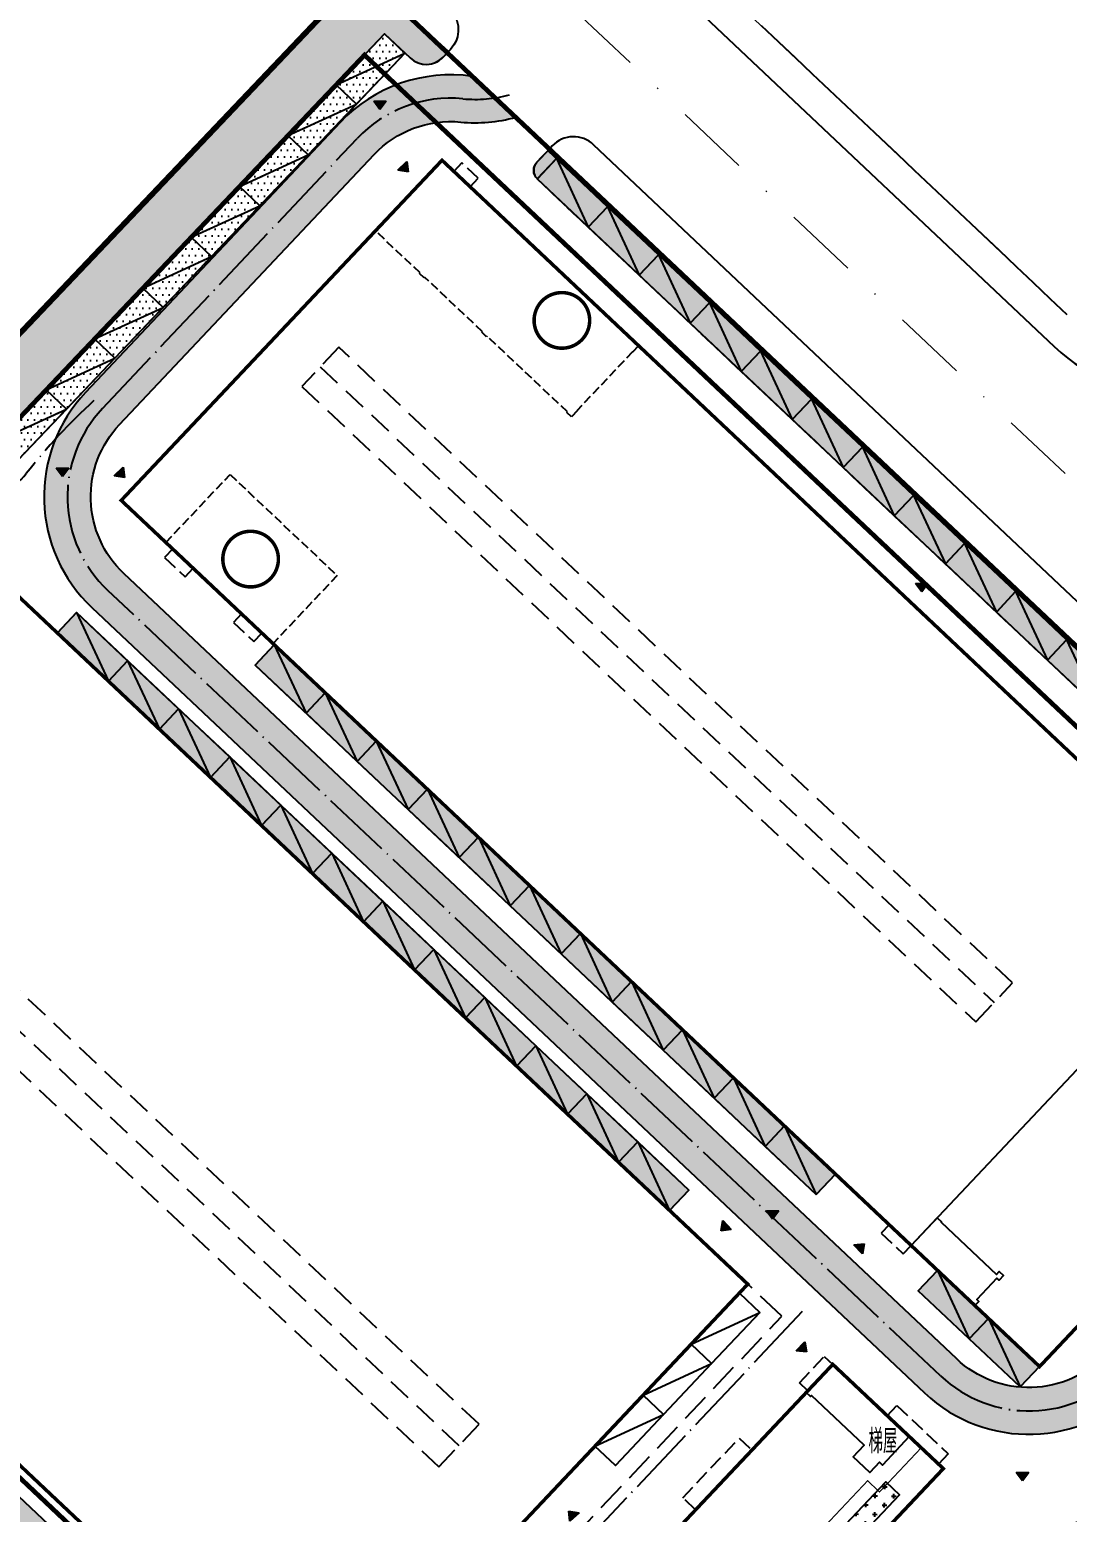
# Model space of a CAD drawing. Header units: millimetres. Extents: x 684647 to 685648, y 2545150 to 2545598.
# Drawn here: x 685316.7 to 685405.5, y 2545253.7 to 2545380.6 of the extents above; entities that cross this region are included whole.
import ezdxf

# ---------------------------------------------------------------- set-up
doc = ezdxf.new("R2010")
doc.units = ezdxf.units.MM
for name, pattern in [('$0$HIDDEN', [0.375, 0.25, -0.125]), ('DASH', [0.35, 0.25, -0.1]), ('DASHDOT', [25.399999999999995, 12.7, -6.349999999999997, 0, -6.349999999999997]), ('DASHED', [0.75, 0.5, -0.25]), ('DOTE', [2.4200000000000004, 2, -0.2, 0.02, -0.2])]:
    doc.linetypes.add(name, pattern=pattern)
for name, color, linetype in [('00用地界线', 1, 'Continuous'), ('1绿地填充', 116, 'Continuous'), ('A-DIM-SYMB', 3, 'Continuous'), ('AXIS', 6, 'Continuous'), ('k-绿地填充', 118, 'Continuous'), ('PLAN_道路', 40, 'Continuous'), ('PLAN_附属建筑', 160, 'Continuous'), ('PUB_DIM', 3, 'Continuous'), ('SZ-ShiPoXian', 1, 'Continuous'), ('XRoad', 5, 'Continuous'), ('建筑', 4, 'Continuous'), ('建筑物', 4, 'Continuous'), ('车位', 8, 'Continuous'), ('道路', 2, 'Continuous'), ('道路中心线', 1, 'DOTE')]:
    doc.layers.add(name, color=color, linetype=linetype)
doc.layers.add('JT-道路红线', color=7, linetype='Continuous', lineweight=5)
doc.styles.add('天正', font='simplex8.shx', dxfattribs={"width": 0.8, "bigfont": 'hztxt.shx'})
pattern_1 = [(0, (0, 0), (0.28125, 0.5625), [0, -0.5625])]
pattern_2 = [(358.83492, (0, 0), (0.8097252841745103, 0.7774465185261997), [0.396875, -1.190625]), (88.83492, (0.1943616296315499, -0.2024313210436276), (-0.7774465185261997, 0.8097252841745103), [0.396875, -1.190625])]

# ---------------------------------------------------------------- blocks, each defined once
blk = doc.blocks.new('JHRTYJF')
at = {"layer": '车位'}
blk.add_lwpolyline([(696832.7696694155, 2573175.729671441), (696826.7862608384, 2573175.795029064), (696826.8124098642, 2573178.188392429), (696832.7958184413, 2573178.123034807)], close=True, dxfattribs=at)
blk.add_lwpolyline([(696826.8124098642, 2573178.188392429), (696832.7696694155, 2573175.729671441)], dxfattribs=at)
blk = doc.blocks.new('111111')
at = {"layer": 'A-DIM-SYMB'}
h = blk.add_hatch(color=256, dxfattribs=at)
h.dxf.hatch_style = 1
h.paths.add_polyline_path([(691370.3767364135, 2579484.485152308), (691370.9326405585, 2579485.216934941), (691369.8208322685, 2579485.216934941)])
for p, q in [((691369.8208322685, 2579485.216934941), (691370.9326405585, 2579485.216934941)), ((691370.3767364135, 2579484.485152308), (691369.8208322685, 2579485.216934941)), ((691370.9326405585, 2579485.216934941), (691370.3767364135, 2579484.485152308))]:
    blk.add_line(p, q, dxfattribs=at)
blk = doc.blocks.new('REGERGEGWWWW')
at = {"layer": 'AXIS', "linetype": 'DASHDOT', "lineweight": 20, "ltscale": 0.5}
for p, q in [((687817.8794078314, 2545276.477655942), (687636.0677872066, 2545448.240326014)), ((687817.8794080894, 2545276.477655634), (687636.0677870483, 2545448.240326319))]:
    blk.add_line(p, q, dxfattribs=at)
at = {"layer": 'JT-道路红线', "linetype": 'ByBlock', "ltscale": 50}
blk.add_line((687800.7111594211, 2545278.940132484), (687629.2004595276, 2545440.971226307), dxfattribs=at)
at = {"layer": 'SZ-ShiPoXian', "color": 3}
for p, q in [((687661.2686261896, 2545410.675506423), (687659.8148062481, 2545412.048971958)), ((687662.7224461309, 2545409.302040887), (687661.2686261896, 2545410.675506423)), ((687690.9953009028, 2545410.105584942), (687689.5414809614, 2545411.479050478)), ((687690.9953009028, 2545410.105584942), (687689.5414809614, 2545411.479050478)), ((687664.1762660724, 2545407.92857535), (687662.7224461309, 2545409.302040887)), ((687692.4491208441, 2545408.732119406), (687690.9953009028, 2545410.105584942)), ((687665.6300860137, 2545406.555109815), (687664.1762660724, 2545407.92857535)), ((687693.9029407854, 2545407.358653871), (687692.4491208441, 2545408.732119406)), ((687695.3567607269, 2545405.985188335), (687693.9029407854, 2545407.358653871)), ((687667.0839059551, 2545405.181644279), (687665.6300860137, 2545406.555109815)), ((687696.8105806684, 2545404.611722799), (687695.3567607269, 2545405.985188335)), ((687668.5377258965, 2545403.808178743), (687667.0839059551, 2545405.181644279)), ((687698.2644006097, 2545403.238257263), (687696.8105806684, 2545404.611722799)), ((687669.9915458378, 2545402.434713208), (687668.5377258965, 2545403.808178743)), ((687699.7182205511, 2545401.864791727), (687698.2644006097, 2545403.238257263)), ((687671.4453657793, 2545401.061247672), (687669.9915458378, 2545402.434713208)), ((687701.1720404924, 2545400.491326192), (687699.7182205511, 2545401.864791727)), ((687672.8991857207, 2545399.687782136), (687671.4453657793, 2545401.061247672)), ((687702.6258604338, 2545399.117860656), (687701.1720404924, 2545400.491326192)), ((687674.3530056621, 2545398.3143166), (687672.8991857207, 2545399.687782136)), ((687704.079680375, 2545397.74439512), (687702.6258604338, 2545399.117860656)), ((687675.8068256035, 2545396.940851064), (687674.3530056621, 2545398.3143166)), ((687677.260645545, 2545395.567385528), (687675.8068256035, 2545396.940851064)), ((687705.5335003166, 2545396.370929584), (687704.079680375, 2545397.74439512)), ((687678.7144654862, 2545394.193919993), (687677.260645545, 2545395.567385528)), ((687706.9873202579, 2545394.997464048), (687705.5335003166, 2545396.370929584)), ((687680.1682854277, 2545392.820454457), (687678.7144654862, 2545394.193919993)), ((687708.4411401994, 2545393.623998513), (687706.9873202579, 2545394.997464048)), ((687681.622105369, 2545391.446988921), (687680.1682854277, 2545392.820454457)), ((687709.8949601407, 2545392.250532977), (687708.4411401994, 2545393.623998513)), ((687683.0759253104, 2545390.073523385), (687681.622105369, 2545391.446988921)), ((687711.3487800821, 2545390.877067441), (687709.8949601407, 2545392.250532977)), ((687712.8026000235, 2545389.503601905), (687711.3487800821, 2545390.877067441)), ((687684.5297452518, 2545388.700057849), (687683.0759253104, 2545390.073523385)), ((687714.2564199648, 2545388.13013637), (687712.8026000235, 2545389.503601905)), ((687685.9835651933, 2545387.326592314), (687684.5297452518, 2545388.700057849)), ((687715.7102399063, 2545386.756670834), (687714.2564199648, 2545388.13013637)), ((687687.4373851345, 2545385.953126778), (687685.9835651933, 2545387.326592314)), ((687688.8912050759, 2545384.579661242), (687687.4373851345, 2545385.953126778)), ((687690.3450250172, 2545383.206195706), (687688.8912050759, 2545384.579661242)), ((687691.7988449587, 2545381.83273017), (687690.3450250172, 2545383.206195706)), ((687693.2526649, 2545380.459264634), (687691.7988449587, 2545381.83273017)), ((687694.7064848415, 2545379.085799099), (687693.2526649, 2545380.459264634)), ((687696.1603047829, 2545377.712333563), (687694.7064848415, 2545379.085799099)), ((687697.6141247242, 2545376.338868027), (687696.1603047829, 2545377.712333563)), ((687699.0679446656, 2545374.965402491), (687697.6141247242, 2545376.338868027)), ((687700.5217646069, 2545373.591936956), (687699.0679446656, 2545374.965402491)), ((687701.9755845485, 2545372.21847142), (687700.5217646069, 2545373.591936956)), ((687703.4294044898, 2545370.845005884), (687701.9755845485, 2545372.21847142)), ((687704.8832244312, 2545369.471540348), (687703.4294044898, 2545370.845005884)), ((687706.3370443726, 2545368.098074813), (687704.8832244312, 2545369.471540348)), ((687707.7908643141, 2545366.724609277), (687706.3370443726, 2545368.098074813)), ((687709.2446842553, 2545365.351143741), (687707.7908643141, 2545366.724609277)), ((687710.6985041968, 2545363.977678205), (687709.2446842553, 2545365.351143741)), ((687712.1523241381, 2545362.60421267), (687710.6985041968, 2545363.977678205)), ((687713.6061440795, 2545361.230747134), (687712.1523241381, 2545362.60421267)), ((687715.0599640209, 2545359.857281598), (687713.6061440795, 2545361.230747134)), ((687716.5137839623, 2545358.483816062), (687715.0599640209, 2545359.857281598))]:
    blk.add_line(p, q, dxfattribs=at)
at = {"layer": 'XRoad'}
blk.add_line((687745.6796002163, 2545334.713167122), (687675.1834687379, 2545401.312891226), dxfattribs=at)
blk.add_line((687745.6796002163, 2545334.713167122), (687675.1834687379, 2545401.312891226), dxfattribs=at)
blk.add_line((687745.6796002163, 2545334.713167122), (687675.1834687379, 2545401.312891226), dxfattribs=at)
blk.add_line((687745.6796002163, 2545334.713167122), (687675.1834687379, 2545401.312891226), dxfattribs=at)
blk.add_lwpolyline([(687656.8212727786, 2545438.60763576), (687714.5809670229, 2545384.040390434)], dxfattribs=at)
for points in [[(687662.8259365545, 2545412.987407498), (687662.8259365545, 2545412.987407498, -0.4139688157758312), (687662.927813665, 2545409.454819928), (687662.6652481516, 2545409.176427372)], [(687675.1834687374, 2545401.312891225), (687675.1834687374, 2545401.312891225, 0.4144583513466391), (687671.6479277873, 2545401.210928941), (687671.3951099112, 2545400.942871595)]]:
    blk.add_lwpolyline(points, format="xyb", dxfattribs=at)
blk.add_arc((687724.8819585415, 2545394.944039994), 14.99999999987143, 226.6279676533593, 316.4476919811118, dxfattribs=at)

msp = doc.modelspace()

# ---------------------------------------------------------------- hatches: boundary and pattern name
at = {"layer": '1绿地填充', "linetype": 'Continuous'}
h = msp.add_hatch(dxfattribs=at)
h.set_pattern_fill('CROSS', color=256, scale=0.5, angle=-1.165079999999999)
h.set_pattern_definition(pattern_2)
edge = h.paths.add_edge_path()
edge.add_line((685339.69822731, 2545232.531495719), (685268.4049956714, 2545299.771923457))
edge.add_line((685268.4049956714, 2545299.771923457), (685312.6556541102, 2545346.690178726))
edge.add_line((685312.6556541102, 2545346.690178726), (685313.975243373, 2545345.435732816))
edge.add_line((685313.975243373, 2545345.435732816), (685347.0563629343, 2545380.234658715))
edge.add_line((685347.0563629343, 2545380.234658715), (685349.2444756055, 2545378.17093361))
edge.add_arc((685350.616729233, 2545379.625897521), 1.999999999873765, 226.675710782262, 316.4497892934749)
edge.add_line((685352.0662709496, 2545378.247917546), (685352.5047584671, 2545378.712058714))
edge.add_line((685352.5047584671, 2545378.712058714), (685346.2281562875, 2545384.443515019))
edge.add_line((685346.2281562875, 2545384.443515019), (685345.141, 2545385.477))
edge.add_line((685345.141, 2545385.477), (685263.2459999999, 2545299.329))
edge.add_line((685263.2459999999, 2545299.329), (685266.814, 2545296.149))
edge.add_line((685266.814, 2545296.149), (685337.0851056142, 2545229.7608725))
edge.add_line((685337.0851056142, 2545229.7608725), (685337.3021618448, 2545229.99101143))
edge.add_line((685337.3021618448, 2545229.99101143), (685339.69822731, 2545232.531495719))
h = msp.add_hatch(dxfattribs=at)
h.set_pattern_fill('松散材料', color=256, scale=0.3)
h.set_pattern_definition([(0, (2.536693702684715, -2.41146948095411), (0.28125, 0.5625), [0, -0.5625])])
h.paths.add_polyline_path([(685348.7862087077, 2545378.571153699), (685315.714689303, 2545343.782152503), (685313.9752433726, 2545345.435732816), (685347.0468496474, 2545380.224651431)])
h = msp.add_hatch(dxfattribs=at)
h.set_pattern_fill('CROSS', color=256, scale=0.5, angle=-1.165079999999999)
h.set_pattern_definition(pattern_2)
edge = h.paths.add_edge_path()
edge.add_line((685435.3279547241, 2545300.403620791), (685434.2743057294, 2545299.286464872))
edge.add_arc((685433.5468237739, 2545299.972591686), 1.000000000016758, 226.6757107962675, 316.6757107774096, ccw=False)
edge.add_line((685432.8606969605, 2545299.24510973), (685432.8435883165, 2545299.226957033))
edge.add_line((685432.8435883165, 2545299.226957033), (685429.9476615665, 2545301.957791179))
edge.add_line((685429.9476615665, 2545301.957791179), (685431.7343189148, 2545303.853479067))
edge.add_line((685431.7343189148, 2545303.853479067), (685435.3279547241, 2545300.403620791))
edge = h.paths.add_edge_path()
edge.add_arc((685360.8070926071, 2545368.565813259), 1.000000000030439, 136.675710739694, 226.6757608028766, ccw=False)
edge.add_line((685360.0796106523, 2545369.251940073), (685361.1456528287, 2545370.382236152))
edge.add_line((685361.1456528287, 2545370.382236152), (685361.8732318324, 2545369.696503874))
edge.add_line((685361.8732318324, 2545369.696503874), (685361.7504180404, 2545369.566270597))
edge.add_line((685361.7504180404, 2545369.566270597), (685360.1209664287, 2545367.838330705))
h = msp.add_hatch(dxfattribs=at)
h.set_pattern_fill('松散材料', color=256, scale=0.3)
h.set_pattern_definition(pattern_1)
h.paths.add_polyline_path([(685431.5942268138, 2545303.703879057), (685429.9476714401, 2545301.957792918), (685360.1041055163, 2545367.820450717), (685361.7504200581, 2545369.566268691), (685431.5939796045, 2545303.703616906)])
h = msp.add_hatch(dxfattribs=at)
h.set_pattern_fill('松散材料', color=256, scale=0.3)
h.set_pattern_definition(pattern_1)
h.paths.add_polyline_path([(685401.440234375, 2545264.4734034), (685392.7105206448, 2545272.706859392), (685394.3571742431, 2545274.452863953), (685403.0869355527, 2545266.219352036)])
h.paths.add_polyline_path([(685383.9806976512, 2545280.940407392), (685385.6273988291, 2545282.686356028), (685337.6134891931, 2545327.970736693), (685335.9668376142, 2545326.224730227)])
h.paths.add_polyline_path([(685371.43441009, 2545279.577272968), (685373.0811156284, 2545281.323217496), (685320.7023724027, 2545330.724399144), (685319.0556657098, 2545328.978444659)])
h = msp.add_hatch(dxfattribs=at)
h.set_pattern_fill('CROSS', color=256, scale=0.5, angle=-1.165079999999999)
h.set_pattern_definition(pattern_2)
h.paths.add_polyline_path([(685380.7063261152, 2545246.570667075), (685389.9346341188, 2545256.355195852), (685391.0986052472, 2545255.257392951), (685381.8702972436, 2545245.472864174)])
at = {"layer": 'PLAN_道路', "linetype": 'Continuous', "ltscale": 3}
h = msp.add_hatch(dxfattribs=at)
h.set_pattern_fill('松散材料', color=251, scale=0.2, style=0)
h.set_pattern_definition([(0, (281.5193831280339, -183.6361690876074), (0.1875, 0.375), [0, -0.375])])
edge = h.paths.add_edge_path()
edge.add_line((685324.3660334789, 2545346.80365313), (685346.1551244876, 2545369.905577265))
edge.add_arc((685352.7023606705, 2545363.730473615), 8.99990037296191, 84.50271853698757, 136.6754422665609, ccw=False)
edge.add_arc((685354.8098485103, 2545385.629197583), 12.99999999999339, 264.5030290606521, 285.4221859687673)
edge.add_line((685358.2669308775, 2545373.097295033), (685354.5556412027, 2545376.597592218))
edge.add_arc((685352.7023483181, 2545363.730506498), 12.99986882488834, 81.80384974333184, 136.6754147924693)
edge.add_line((685343.245224403, 2545372.650113928), (685321.4562759574, 2545349.548340946))
edge.add_arc((685330.9133710782, 2545340.6285118), 13.0000000045306, 136.6746168397116, 226.6757107645066)
edge.add_line((685321.9937224942, 2545331.171246378), (685393.2499119891, 2545263.965755046))
edge.add_arc((685402.1695605671, 2545273.423020468), 13.00000000016687, 226.6757107821347, 316.6279676509404)
edge.add_line((685411.6193901873, 2545264.495494486), (685440.7361850586, 2545295.315763304))
edge.add_line((685440.7361850586, 2545295.315763304), (685437.8008713475, 2545298.084983945))
edge.add_line((685437.8008713475, 2545298.084983945), (685408.7169156827, 2545267.247892502))
edge.add_arc((685402.1695631725, 2545273.423018015), 8.99999999979597, 226.6757107780101, 316.67584913372986, ccw=False)
edge.add_line((685395.9944218491, 2545266.875680416), (685324.7382297545, 2545334.081174207))
edge.add_arc((685330.9132412189, 2545340.628508007), 8.999908137147312, 136.6751259487023, 226.6762956080723, ccw=False)

# ---------------------------------------------------------------- linework, layer by layer
at = {"color": 1, "linetype": 'DOTE', "ltscale": 3, "const_width": 0.4}
msp.add_lwpolyline([(685466.457, 2545271.058), (685345.141, 2545385.477), (685263.2459999999, 2545299.329), (685266.814, 2545296.149), (685346.8580000001, 2545220.528), (685349.976, 2545222.002), (685354.3940000001, 2545224.113), (685356.666, 2545225.206), (685373.841, 2545233.744), (685397.746, 2545244.044)], close=True, dxfattribs=at)
for points in [[(685346.8580000001, 2545220.528), (685266.8127562399, 2545296.148919512), (685263.2447562398, 2545299.328919512), (685345.1397562398, 2545385.476919511), (685352.5035147069, 2545378.711978225), (685352.3798907899, 2545378.581121708), (685345.1482939817, 2545385.224648656), (685263.5032835258, 2545299.339620746), (685266.9344692824, 2545296.281557207), (685346.8922196485, 2545220.743295085)], [(685361.1456528286, 2545370.382236152), (685361.0221845394, 2545370.251256834), (685435.2358983757, 2545300.305946716), (685435.3593548818, 2545300.436937139), (685361.1456410455, 2545370.382247257)]]:
    msp.add_lwpolyline(points)
for points in [[(685348.7862087075, 2545378.571153699), (685347.0467586472, 2545380.22472967), (685342.9128228518, 2545375.876108864), (685344.6522687821, 2545374.22252855), (685348.7862087075, 2545378.571153699)], [(685344.6522687821, 2545374.22252855), (685342.9128187218, 2545375.87610452), (685338.7788829264, 2545371.527483714), (685340.5183288568, 2545369.8739034), (685344.6522687821, 2545374.22252855)], [(685340.5183288568, 2545369.8739034), (685338.7788787966, 2545371.527479371), (685334.6449430012, 2545367.178858565), (685336.3843889314, 2545365.525278251), (685340.5183288568, 2545369.8739034)], [(685364.4690926429, 2545363.703782235), (685360.1038571497, 2545367.820178606), (685361.7504200581, 2545369.566268691), (685366.1156555515, 2545365.44987232)], [(685336.3843889314, 2545365.525278251), (685334.6449388713, 2545367.178854221), (685330.5110030757, 2545362.830233415), (685332.2504490062, 2545361.176653101), (685336.3843889314, 2545365.525278251)], [(685368.8343324948, 2545359.587381754), (685364.4690970018, 2545363.703778125), (685366.1156599103, 2545365.44986821), (685370.4808954037, 2545361.333471839)], [(685332.2504490062, 2545361.176653101), (685330.5109989458, 2545362.830229072), (685326.3770631504, 2545358.481608265), (685328.1165090807, 2545356.828027952), (685332.2504490062, 2545361.176653101)], [(685373.1995723468, 2545355.470981272), (685368.8343368538, 2545359.587377644), (685370.4808997622, 2545361.333467729), (685374.8461352555, 2545357.217071358)], [(685328.1165090807, 2545356.828027952), (685326.3770590205, 2545358.481603922), (685322.243123225, 2545354.132983116), (685323.9825691554, 2545352.479402802), (685328.1165090807, 2545356.828027952)], [(685377.5648121987, 2545351.354580791), (685373.1995767057, 2545355.470977163), (685374.8461396144, 2545357.217067247), (685379.2113751075, 2545353.100670876)], [(685323.9825691554, 2545352.479402802), (685322.2431190951, 2545354.132978772), (685318.1091832997, 2545349.784357966), (685319.84862923, 2545348.130777652), (685323.9825691554, 2545352.479402802)], [(685381.9300520509, 2545347.23818031), (685377.5648165577, 2545351.354576681), (685379.2113794662, 2545353.100666766), (685383.5766149595, 2545348.984270396)], [(685386.29527292, 2545343.12179773), (685381.930037427, 2545347.2381941), (685383.5766003355, 2545348.984284185), (685387.9418358288, 2545344.867887814)], [(685390.6605127722, 2545339.005397248), (685386.295277279, 2545343.121793619), (685387.9418401875, 2545344.867883704), (685392.3070756808, 2545340.751487334)], [(685395.0257526241, 2545334.888996767), (685390.660517131, 2545339.005393138), (685392.3070800395, 2545340.751483223), (685396.6723155328, 2545336.635086852)], [(685399.3909924763, 2545330.772596286), (685395.0257569829, 2545334.888992657), (685396.6723198915, 2545336.635082742), (685401.0375553848, 2545332.518686371)], [(685403.7562323282, 2545326.656195805), (685399.3909968348, 2545330.772592176), (685401.0375597436, 2545332.518682261), (685405.4027952368, 2545328.40228589)], [(685323.4205574428, 2545324.861683778), (685319.0556657098, 2545328.978444659), (685320.7023744221, 2545330.72439724), (685325.0672661552, 2545326.607636359)], [(685408.1214721801, 2545322.539795323), (685403.756236687, 2545326.656191695), (685405.4027995956, 2545328.402281779), (685409.7680350888, 2545324.285885409)], [(685340.3317557168, 2545322.108039415), (685335.9668639838, 2545326.224800296), (685337.6135726961, 2545327.970752877), (685341.9784644292, 2545323.853991996)], [(685327.7854535345, 2545320.744918785), (685323.4205618014, 2545324.861679667), (685325.0672705139, 2545326.607632247), (685329.4321622468, 2545322.490871366)], [(685344.6966518085, 2545317.991274422), (685340.3317600752, 2545322.108035304), (685341.9784687877, 2545323.853987885), (685346.3433605206, 2545319.737227003)], [(685332.150349626, 2545316.628153793), (685327.785457893, 2545320.744914674), (685329.4321666054, 2545322.490867255), (685333.7970583385, 2545318.374106374)], [(685349.0615479, 2545313.874509429), (685344.6966561668, 2545317.991270311), (685346.3433648791, 2545319.737222892), (685350.7082566122, 2545315.620462011)], [(685336.5152457178, 2545312.5113888), (685332.1503539847, 2545316.628149682), (685333.797062697, 2545318.374102262), (685338.16195443, 2545314.257341381)], [(685353.4264439914, 2545309.757744437), (685349.0615522584, 2545313.874505319), (685350.7082609707, 2545315.620457899), (685355.0731527038, 2545311.503697018)], [(685340.8801418093, 2545308.394623808), (685336.5152500763, 2545312.51138469), (685338.1619587888, 2545314.25733727), (685342.5268505216, 2545310.140576389)], [(685357.791340083, 2545305.640979445), (685353.4264483498, 2545309.757740326), (685355.0731570623, 2545311.503692907), (685359.4380487952, 2545307.386932026)], [(685345.2450379009, 2545304.277858815), (685340.880146168, 2545308.394619697), (685342.5268548803, 2545310.140572278), (685346.8917466134, 2545306.023811396)], [(685362.1562361744, 2545301.524214452), (685357.7913444414, 2545305.640975334), (685359.4380531537, 2545307.386927915), (685363.8029448868, 2545303.270167033)], [(685349.6099339927, 2545300.161093823), (685345.2450422595, 2545304.277854704), (685346.891750972, 2545306.023807285), (685351.256642705, 2545301.907046404)], [(685366.521132266, 2545297.40744946), (685362.1562405328, 2545301.524210341), (685363.8029492453, 2545303.270162922), (685368.1678409782, 2545299.153402041)], [(685353.9748300842, 2545296.04432883), (685349.6099383512, 2545300.161089712), (685351.2566470637, 2545301.907042293), (685355.6215387967, 2545297.790281412)], [(685370.8860283575, 2545293.290684468), (685366.5211366244, 2545297.407445349), (685368.1678453367, 2545299.153397929), (685372.5327370698, 2545295.036637048)], [(685358.3397261759, 2545291.927563838), (685353.9748344428, 2545296.044324719), (685355.621543155, 2545297.7902773), (685359.9864348883, 2545293.673516419)], [(685375.2509054682, 2545289.173937376), (685370.8860137351, 2545293.290698258), (685372.5327224474, 2545295.036650839), (685376.8976141805, 2545290.919889958)], [(685362.7046222675, 2545287.810798845), (685358.3397305346, 2545291.927559727), (685359.9864392468, 2545293.673512308), (685364.3513309798, 2545289.556751427)], [(685379.6158015596, 2545285.057172384), (685375.2509098267, 2545289.173933266), (685376.8976185389, 2545290.919885847), (685381.2625102719, 2545286.803124966)], [(685367.0695183591, 2545283.694033853), (685362.7046266261, 2545287.810794734), (685364.3513353384, 2545289.556747315), (685368.7162270715, 2545285.439986434)], [(685383.9806976512, 2545280.940407392), (685379.6158059181, 2545285.057168273), (685381.2625146304, 2545286.803120854), (685385.6274063635, 2545282.686359973)], [(685371.4344144508, 2545279.577268861), (685367.0695227177, 2545283.694029742), (685368.7162314301, 2545285.439982323), (685373.0811231631, 2545281.323221442)], [(685397.0753572638, 2545268.590150492), (685392.7104655307, 2545272.706911373), (685394.3571742431, 2545274.452863953), (685398.7220659762, 2545270.336103072)], [(685379.1460893145, 2545270.859115727), (685375.0293284324, 2545266.494223994), (685373.2833758518, 2545268.140932706), (685377.4001367333, 2545272.50582444)], [(685401.440234375, 2545264.4734034), (685397.0753426421, 2545268.590164282), (685398.7220513544, 2545270.336116863), (685403.0869430875, 2545266.219355982)], [(685375.0293284324, 2545266.494223994), (685370.9125675504, 2545262.129332261), (685369.1666149697, 2545263.776040973), (685373.2833758511, 2545268.140932707)], [(685370.9125675504, 2545262.129332261), (685366.7958066683, 2545257.764440528), (685365.0498540876, 2545259.41114924), (685369.166614969, 2545263.776040974)]]:
    msp.add_lwpolyline(points, close=True)
at = {"color": 251, "linetype": 'DASH', "ltscale": 3}
for points in [[(685351.9639569056, 2545369.420326132), (685368.7868754225, 2545353.553535731), (685368.2722768144, 2545353.007927564), (685368.2540898761, 2545353.02508085), (685363.5369359734, 2545348.023672643), (685363.5551229124, 2545348.006519356), (685363.0405243048, 2545347.460911187), (685362.640411648, 2545347.8382835), (685362.691871509, 2545347.892844317), (685355.817208591, 2545354.376786772), (685355.7657487299, 2545354.322225955), (685355.365636073, 2545354.699598267), (685355.417095934, 2545354.754159084), (685350.4884354826, 2545359.40269984), (685350.4369756215, 2545359.348139022), (685350.0368629647, 2545359.725511334), (685350.0883228257, 2545359.780072151), (685346.2690656488, 2545363.382262404)], [(685337.5044372634, 2545328.073684286), (685328.3381646241, 2545336.718882138), (685333.8271791333, 2545342.538737782), (685342.9934517724, 2545333.893539931)]]:
    msp.add_lwpolyline(points, close=True, dxfattribs=at)
at = {"const_width": 0.3}
for points in [[(685364.5967490562, 2545355.719957126, 1), (685359.8397255611, 2545355.719957126, 1), (685364.5967490562, 2545355.719957126, 1)], [(685337.965826514, 2545335.299505801, 1), (685333.2088030189, 2545335.299505801, 1), (685337.965826514, 2545335.299505801, 1)]]:
    msp.add_lwpolyline(points, format="xyb", dxfattribs=at)
at = {"color": 2, "linetype": '$0$HIDDEN', "ltscale": 8}
for points in [[(685397.6263155435, 2545295.700052755), (685400.7824988865, 2545299.04646975), (685343.1295539825, 2545353.422019805), (685339.9733706395, 2545350.075602811)], [(685299.1115147439, 2545314.111019882), (685295.680880676, 2545310.473610105), (685351.6969912509, 2545257.641845455), (685355.1276253188, 2545261.279255232)]]:
    msp.add_lwpolyline(points, close=True, dxfattribs=at)
for points in [[(685341.551462311, 2545351.748811308), (685399.204407215, 2545297.373261253)], [(685297.39619771, 2545312.292314994), (685353.4123082848, 2545259.460550344)]]:
    msp.add_lwpolyline(points, dxfattribs=at)
at = {"layer": '00用地界线', "color": 6, "linetype": 'DASHED', "ltscale": 5, "const_width": 0.4}
msp.add_lwpolyline([(685457.2932411178, 2545272.82777813), (685345.3334696215, 2545378.422465514), (685270.4210884607, 2545299.619708176), (685347.8089279587, 2545226.508096928), (685347.8296945231, 2545226.517914092), (685352.2323768849, 2545228.621595049), (685354.4692448744, 2545229.697693953), (685371.7373093847, 2545238.281957988), (685395.8415168007, 2545248.667790926)], close=True, dxfattribs=at)
at = {"layer": '1绿地填充', "linetype": 'Continuous'}
for points in [[(685339.69822731, 2545232.531495719), (685268.4049956714, 2545299.771923457), (685312.6556541102, 2545346.690178726), (685313.975243373, 2545345.435732816), (685347.0563629343, 2545380.234658715), (685347.0563629343, 2545380.234658715), (685349.2444756055, 2545378.17093361, 0.413059133787055), (685352.0662709496, 2545378.247917546), (685352.5047584671, 2545378.712058714), (685346.2281562875, 2545384.443515019), (685345.141, 2545385.477), (685263.2459999999, 2545299.329), (685263.2459999999, 2545299.329), (685266.814, 2545296.149), (685337.0851056142, 2545229.7608725), (685337.3021618448, 2545229.99101143), (685337.3021618448, 2545229.99101143), (685337.3021618448, 2545229.99101143)], [(685360.1209664287, 2545367.838330705, -0.4142138182880156), (685360.0796106523, 2545369.251940073), (685361.1456528287, 2545370.382236152), (685361.8732318324, 2545369.696503874), (685361.7504180404, 2545369.566270597)]]:
    msp.add_lwpolyline(points, format="xyb", close=True, dxfattribs=at)
msp.add_lwpolyline([(685380.7063261152, 2545246.570667075), (685389.9346341188, 2545256.355195852), (685391.0986052472, 2545255.257392951), (685381.8702972436, 2545245.472864174)], close=True, dxfattribs=at)
at = {"layer": 'JT-道路红线', "ltscale": 50}
msp.add_lwpolyline([(685401.8304792418, 2545359.62635441), (685317.5381919593, 2545439.259703919)], dxfattribs=at)
at = {"layer": 'JT-道路红线'}
msp.add_lwpolyline([(685561.5640200252, 2545191.378431659, -1.22368550793e-05), (685525.5532505976, 2545185.035750697, -0.0001088083820815)], format="xyb", dxfattribs=at)
at = {"layer": 'k-绿地填充', "color": 81, "flags": 128}
for points in [[(685348.7862087077, 2545378.571153699), (685315.714689303, 2545343.782152503), (685313.9752433726, 2545345.435732816), (685347.0468496474, 2545380.224651431)], [(685431.5942268138, 2545303.703879057), (685429.9476714401, 2545301.957792918), (685360.1041055163, 2545367.820450717), (685361.7504200581, 2545369.566268691), (685431.5939796045, 2545303.703616906)], [(685371.43441009, 2545279.577272968), (685373.0811156284, 2545281.323217496), (685320.7023724027, 2545330.724399144), (685319.0556657098, 2545328.978444659), (685371.4344045758, 2545279.577267122)], [(685383.9806976512, 2545280.940407392), (685385.6273988291, 2545282.686356028), (685337.6134891931, 2545327.970736693), (685335.9668376142, 2545326.224730227)], [(685401.440234375, 2545264.4734034), (685392.7105206448, 2545272.706859392), (685394.3571742431, 2545274.452863953), (685403.0869355527, 2545266.219352036)]]:
    msp.add_lwpolyline(points, close=True, dxfattribs=at)
at = {"layer": 'PLAN_道路', "linetype": 'Continuous'}
msp.add_lwpolyline([(685324.3660334789, 2545346.80365313), (685346.1551244876, 2545369.905577265, -0.231662148471927), (685353.5645378373, 2545372.68898115, 0.0915313803440746), (685358.2669308775, 2545373.097295033), (685354.5556412027, 2545376.597592218, 0.2441045659668169), (685343.245224403, 2545372.650113928), (685321.4562759574, 2545349.548340946, 0.4142191544745625), (685321.9937224942, 2545331.171246378), (685393.2499119891, 2545263.965755046, 0.4139695228770031), (685411.6193901873, 2545264.495494486), (685440.7361850586, 2545295.315763304), (685437.8008713475, 2545298.084983945), (685408.7169156827, 2545267.247892502, -0.4142142696238898), (685395.9944218491, 2545266.875680416), (685324.7382297545, 2545334.081174207, -0.4142195416219512), (685324.3660334792, 2545346.80365313)], format="xyb", close=True, dxfattribs=at)
at = {"layer": 'PLAN_附属建筑', "linetype": 'Continuous'}
for points in [[(685392.1019580252, 2545276.579866923), (685419.547030569, 2545305.679145141), (685430.531259205, 2545295.317836223), (685403.0869355529, 2545266.219352036)], [(685392.1019580232, 2545276.579866921), (685394.3318701691, 2545278.944183278), (685394.6956111467, 2545278.601119871), (685394.661304806, 2545278.564745773), (685399.3899375167, 2545274.104921484), (685399.6300819017, 2545274.359540168), (685399.9938228795, 2545274.016476762), (685399.6164531318, 2545273.616361686), (685399.4345826432, 2545273.787893389), (685397.7192656081, 2545271.969188501), (685397.9011360978, 2545271.797656798), (685397.5580726899, 2545271.433915818)], [(685383.1319299445, 2545264.008526637), (685385.3961484297, 2545266.40921709), (685391.9434860353, 2545260.234075774), (685389.6449612034, 2545257.797011216), (685389.390342519, 2545258.037155601), (685388.5669903426, 2545257.164177254), (685387.1484005296, 2545258.502124541), (685388.0746717281, 2545259.484225181), (685383.5642836038, 2545263.738211426), (685383.4956709224, 2545263.66546323), (685383.1319299445, 2545264.008526637)]]:
    msp.add_lwpolyline(points, close=True, dxfattribs=at)
at = {"layer": '建筑', "const_width": 0.3}
for points in [[(685351.9639569056, 2545369.420326132), (685430.5320080989, 2545295.318630256), (685403.0869355527, 2545266.219352036), (685324.518884359, 2545340.321047912)], [(685272.6871771202, 2545298.482380114), (685341.0704809369, 2545233.986459629), (685378.1213288748, 2545273.270485227), (685309.7380250581, 2545337.766405711)]]:
    msp.add_lwpolyline(points, close=True, dxfattribs=at)
msp.add_lwpolyline([(685385.3961484297, 2545266.40921709), (685394.8534138513, 2545257.489568513), (685381.9199234141, 2545243.776533651), (685379.009995592, 2545246.521040905), (685375.5793615239, 2545242.883631128), (685375.724857915, 2545242.746405765), (685375.381794508, 2545242.382664788), (685375.2362981169, 2545242.51989015), (685373.2808366979, 2545240.446566577), (685373.4263330891, 2545240.309341214), (685373.0832696825, 2545239.945600236), (685372.9377732913, 2545240.082825599), (685372.9287594858, 2545240.093020562, -0.3879024034921861), (685368.4787023974, 2545240.164598217), (685364.3320552506, 2545244.075521056)], format="xyb", close=True, dxfattribs=at)
at = {"layer": '建筑'}
msp.add_lwpolyline([(685379.0099955926, 2545246.521040906, 0.1, 0.1, 0), (685388.3756265992, 2545256.451169599, 0.1, 0.1, 0), (685389.3941013365, 2545255.49059206, 0.1, 0.1, 0), (685392.9619607669, 2545259.273498228, 0, 0, 0)], format="xyseb", dxfattribs=at)
at = {"layer": '建筑物'}
msp.add_lwpolyline([(685324.5188844216, 2545340.321047854), (685392.1019580252, 2545276.579866923), (685419.5470305698, 2545305.679145142), (685351.963956968, 2545369.420326074), (685324.5188844216, 2545340.321047854)], dxfattribs=at)
at = {"layer": '建筑物', "linetype": 'DASH', "ltscale": 5}
for points in [[(685352.9824316445, 2545368.459748593), (685354.3646473602, 2545367.156107648), (685355.0507741736, 2545367.883589603), (685353.6685584582, 2545369.187230548)], [(685328.2340233763, 2545335.442498733), (685329.9799800693, 2545333.79579438), (685330.6661068829, 2545334.523276336), (685328.92015019, 2545336.169980689)], [(685334.1266272156, 2545329.884871542), (685335.8725839088, 2545328.23816719), (685336.5587107226, 2545328.965649145), (685334.8127540293, 2545330.612353498)], [(685389.5389277659, 2545277.622592147), (685391.4158312109, 2545275.852384967), (685392.101958025, 2545276.579866922), (685390.2250545797, 2545278.350074102)], [(685382.5416733521, 2545264.840149841), (685384.6686664745, 2545267.095343904), (685385.3961484297, 2545266.409217089), (685383.2691553074, 2545264.154023028)], [(685395.2693244306, 2545258.746826637), (685394.4459722542, 2545257.873848291), (685390.052032945, 2545262.018005483), (685390.8753851212, 2545262.890983829)], [(685372.572156983, 2545254.998465871), (685377.3750446785, 2545260.090839559), (685378.4662676118, 2545259.061649339), (685373.6633799162, 2545253.969275651)]]:
    msp.add_lwpolyline(points, close=True, dxfattribs=at)
at = {"layer": '建筑物', "linetype": 'DASH', "ltscale": 10}
msp.add_lwpolyline([(685343.9804087608, 2545231.241952377), (685343.9804087608, 2545231.241952377), (685343.9804087608, 2545231.241952377), (685343.9804087608, 2545231.241952377), (685381.0312566967, 2545270.525977972), (685378.1213288747, 2545273.270485227), (685341.0704809381, 2545233.986459629), (685341.0704809381, 2545233.986459629), (685341.0704809381, 2545233.986459629), (685341.0704809381, 2545233.986459629), (685343.9804087608, 2545231.241952377), (685343.9804157969, 2545231.241945741)], close=True, dxfattribs=at)
at = {"layer": '道路', "linetype": 'DASH', "ltscale": 5}
for p, q in [((685352.3887085835, 2545378.587100125), (685352.0662709496, 2545378.247917546)), ((685361.1456528286, 2545370.382236152), (685360.0796106523, 2545369.251940073)), ((685360.1038571497, 2545367.820178606), (685432.8435883165, 2545299.226957033))]:
    msp.add_line(p, q, dxfattribs=at)
for centre, radius, start, end in [((685350.616729233, 2545379.625897521), 2, 226.6757107865828, 316.4497892894206), ((685360.8070926076, 2545368.565813259), 1.000000000251571, 136.6757107534235, 226.6757107914151)]:
    msp.add_arc(centre, radius, start, end, dxfattribs=at)
at = {"layer": '道路中心线', "linetype": 'DOTE', "ltscale": 3}
msp.add_line((685382.7810310313, 2545270.923760494), (685345.9371967528, 2545231.859225947), dxfattribs=at)
for points in [[(685439.2554472422, 2545296.712318912), (685410.1718829072, 2545265.875642388, -0.4142142696061462), (685394.6221682216, 2545265.420716506), (685323.3659761271, 2545332.626210296, -0.4142195416160267), (685322.9110835748, 2545348.175921609), (685344.700174445, 2545371.277845597, -0.2316621485385818), (685353.7561348844, 2545374.67978264, 0.0915341129407631), (685357.7350616024, 2545375.025277158)], [(685308.4131615964, 2545339.249050091), (685308.4131615964, 2545339.249050091, -0.3834509022334857), (685311.5953301965, 2545341.330276114), (685311.741180311, 2545341.273772411, 0.337187748244066), (685316.3956500337, 2545342.61635647, -0.0425674751069777), (685322.1836016194, 2545348.862048423, 0.0291644758336176)]]:
    msp.add_lwpolyline(points, format="xyb", dxfattribs=at)

# ---------------------------------------------------------------- block references
msp.add_blockref('REGERGEGWWWW', (-2310.249468652997, -30.56062453892082))
at = {"xscale": 1.002713087290779, "yscale": 1.002713087290779, "zscale": 1.002713087290779}
for p, rotation in [((2098823.400596652, 276565.2560217434), 47.07561434724278), ((2098819.266656726, 276560.9073965939), 47.07561434724278), ((2098815.132716801, 276556.5587714443), 47.07561434724278), ((-1577740.906017067, 1122768.045965729), 317.3062436339601), ((2098810.998776875, 276552.2101462947), 47.07561434724278), ((-1577736.540777214, 1122763.929565248), 317.3062436339601), ((2098806.864836949, 276547.8615211451), 47.07561434724278), ((-1577732.175537363, 1122759.813164766), 317.3062436339601), ((2098802.730897024, 276543.5128959956), 47.07561434724278), ((-1577727.810297511, 1122755.696764285), 317.3062436339601), ((2098798.596957098, 276539.164270846), 47.07561434724278), ((-1577723.445057659, 1122751.580363804), 317.3062436339601), ((2098794.463017173, 276534.8156456964), 47.07561434724278), ((-1577719.079836789, 1122747.463981223), 317.3062436339601), ((-1577714.714596937, 1122743.347580742), 317.3062436339601), ((-1577710.349357085, 1122739.231180261), 317.3062436339601), ((-1577705.984117234, 1122735.11477978), 317.3062436339601), ((-1577701.618877382, 1122730.998379299), 317.3062436339601), ((-1577900.742342529, 1122918.192353745), 317.3014590761614), ((-1577883.831144255, 1122915.438709382), 317.3014590761614), ((-1577697.253637529, 1122726.881978817), 317.3062436339601), ((-1577896.377446437, 1122914.075588752), 317.3014590761614), ((-1577879.466248163, 1122911.321944389), 317.3014590761614), ((-1577892.012550346, 1122909.95882376), 317.3014590761614), ((-1577875.101352072, 1122907.205179397), 317.3014590761614), ((-1577887.647654254, 1122905.842058767), 317.3014590761614), ((-1577870.73645598, 1122903.088414404), 317.3014590761614), ((-1577883.282758163, 1122901.725293775), 317.3014590761614), ((-1577866.371559889, 1122898.971649412), 317.3014590761614), ((-1577878.917862071, 1122897.608528782), 317.3014590761614), ((-1577862.006663797, 1122894.854884419), 317.3014590761614), ((-1577874.552965979, 1122893.49176379), 317.3014590761614), ((-1577857.641767706, 1122890.738119427), 317.3014590761614), ((-1577870.188069887, 1122889.374998797), 317.3014590761614), ((-1577853.276871614, 1122886.621354434), 317.3014590761614), ((-1577865.823173796, 1122885.258233805), 317.3014590761614), ((-1577848.911994504, 1122882.504607344), 317.3014590761614), ((-1577861.458277704, 1122881.141468812), 317.3014590761614), ((-1577844.547098412, 1122878.387842351), 317.3014590761614), ((-1577857.093381613, 1122877.02470382), 317.3014590761614), ((-1577840.18220232, 1122874.271077359), 317.3014590761614), ((-1577852.728485521, 1122872.907938827), 317.3014590761614), ((-1577827.087542708, 1122861.920820458), 317.3014590761614), ((2107788.847947232, 282048.6021335104), 47.3015358477091), ((-1577822.722665597, 1122857.804073367), 317.3014590761614), ((2107784.73118635, 282044.2372417774), 47.30153584770911), ((2107780.614425467, 282039.8723500444), 47.30153584770911)]:
    msp.add_blockref('JHRTYJF', p, dxfattribs=dict(at, rotation=rotation))
at = {"layer": 'PLAN_道路', "linetype": 'Continuous', "xscale": 0.9599999999999999, "yscale": 0.9599999999999999, "zscale": 0.9599999999999999}
for p in [(21631.09067610907, 69068.6595793371), (21603.93192590715, 69037.25775478361), (21677.44246598287, 69027.39100045525), (21664.6820211598, 68973.72765580378), (21686.06085183192, 68951.34928964498)]:
    msp.add_blockref('111111', p, dxfattribs=at)
for p, rotation in [((1910525.21652962, 293358.5135728782), 43.55195167222557), ((1910500.942488962, 293332.3661061172), 43.55195167222557), ((-1566634.091456325, 1320101.688306857), 313.5519516722256), ((2937397.996053503, 3770452.890136639), 133.5519516722256), ((2013001.631363947, 352088.3941563927), 46.19232283167505), ((-539813.3403061258, 4797263.784810887), 223.5519516722256)]:
    msp.add_blockref('111111', p, dxfattribs=dict(at, rotation=rotation))

# ---------------------------------------------------------------- texts
at = {"layer": 'PUB_DIM', "style": '天正', "width": 0.6}
msp.add_text('梯屋', height=2.07028224, dxfattribs=at).set_placement((685388.4463647588, 2545258.803218167))

doc.saveas('drawing.dxf')
